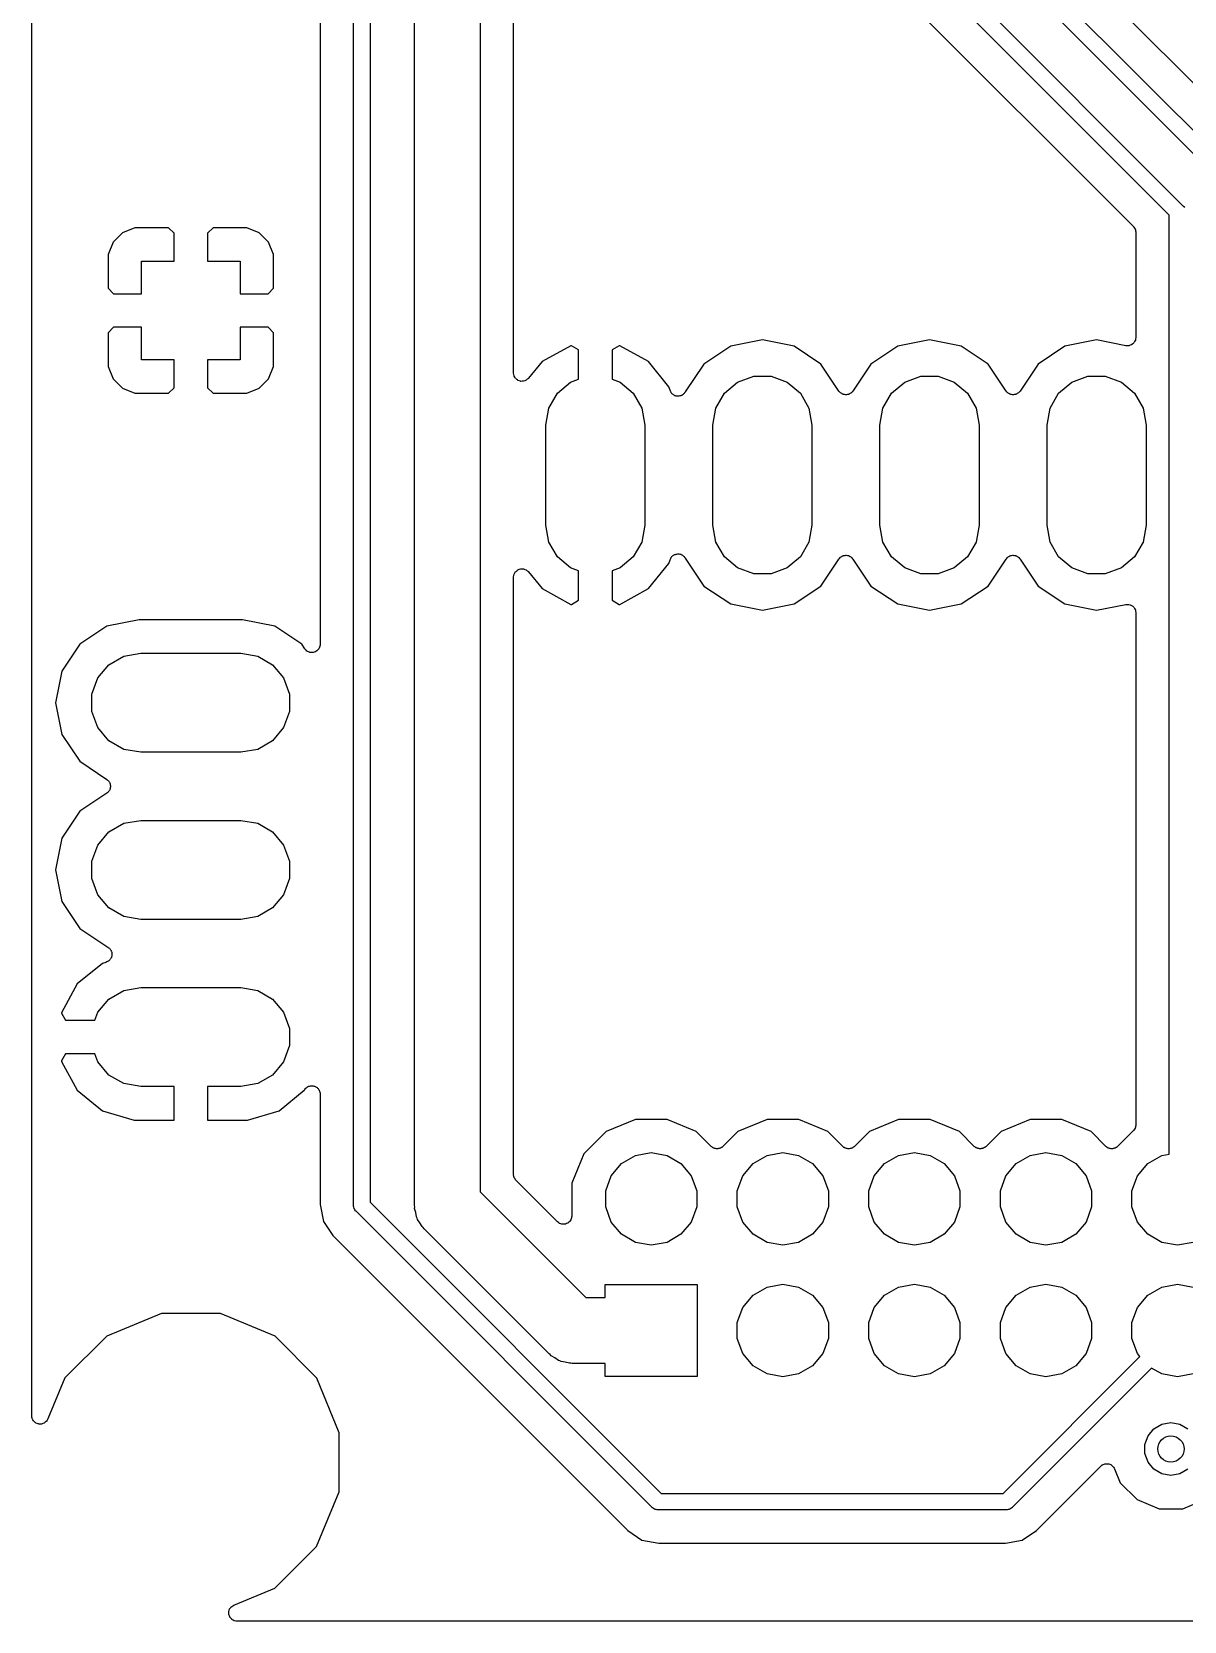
# Model space of a CAD drawing. Extents: x 150.6 to 199.4, y -149.4 to -50.6.
# Drawn here: x 150.58 to 168.1, y -149.42 to -125.26 of the extents above; entities that cross this region are included whole.
import ezdxf

# ---------------------------------------------------------------- set-up
doc = ezdxf.new("R2010")
doc.units = 0
doc.header["$MEASUREMENT"] = 0
doc.layers.add('BLACK', color=7, linetype='CONTINUOUS')

msp = doc.modelspace()

# ---------------------------------------------------------------- linework, layer by layer
at = {"layer": 'Black'}
for p, q in [((150.583, -146.296), (150.583, -114.715)), ((167.875, -128.052), (154.752, -114.928)), ((154.965, -114.788), (168.088, -127.912)), ((156.825, -115.348), (170.088, -128.612)), ((169.912, -128.788), (156.612, -115.488)), ((158.078, -118.973), (167.33, -128.225)), ((157.4, -119.3), (157.4, -142.893)), ((157.908, -130.45), (157.908, -119.313)), ((156.4, -143.1), (156.4, -119.507)), ((170.892, -128.697), (165.075, -122.88)), ((155.725, -123.4), (155.725, -143.048)), ((155.475, -143.1), (155.475, -123.452)), ((154.967, -123.715), (154.967, -134.571)), ((168.088, -127.912), (168.092, -127.916)), ((168.092, -127.916), (168.096, -127.92)), ((168.096, -127.92), (168.104, -127.934)), ((152.149, -128.242), (151.962, -128.319)), ((152.662, -128.242), (152.149, -128.242)), ((152.746, -128.326), (152.662, -128.242)), ((153.338, -128.242), (153.254, -128.326)), ((153.851, -128.242), (153.338, -128.242)), ((154.038, -128.319), (153.851, -128.242)), ((167.33, -128.225), (167.333, -128.23)), ((167.333, -128.23), (167.337, -128.233)), ((167.337, -128.233), (167.346, -128.248)), ((167.346, -128.248), (167.355, -128.261)), ((167.875, -142.319), (167.875, -128.052)), ((151.819, -128.462), (151.742, -128.649)), ((151.962, -128.319), (151.819, -128.462)), ((152.746, -128.75), (152.746, -128.326)), ((153.254, -128.326), (153.254, -128.75)), ((154.181, -128.462), (154.038, -128.319)), ((154.258, -128.649), (154.181, -128.462)), ((167.355, -128.261), (167.357, -128.267)), ((167.357, -128.267), (167.359, -128.271)), ((167.359, -128.271), (167.362, -128.288)), ((167.362, -128.288), (167.367, -128.304)), ((167.367, -128.304), (167.366, -128.309)), ((167.366, -128.309), (167.367, -128.315)), ((167.367, -128.315), (167.367, -129.909)), ((151.742, -128.649), (151.742, -129.162)), ((154.258, -129.162), (154.258, -128.649)), ((152.25, -129.246), (152.25, -128.75)), ((152.25, -128.75), (152.746, -128.75)), ((153.254, -128.75), (153.75, -128.75)), ((153.75, -128.75), (153.75, -129.246)), ((151.742, -129.162), (151.826, -129.246)), ((154.174, -129.246), (154.258, -129.162)), ((151.826, -129.246), (152.25, -129.246)), ((153.75, -129.246), (154.174, -129.246)), ((151.826, -129.754), (151.742, -129.838)), ((151.742, -129.838), (151.742, -130.351)), ((152.25, -129.754), (151.826, -129.754)), ((152.25, -130.25), (152.25, -129.754)), ((153.75, -129.754), (153.75, -130.25)), ((154.174, -129.754), (153.75, -129.754)), ((154.258, -129.838), (154.174, -129.754)), ((154.258, -130.351), (154.258, -129.838)), ((167.363, -129.932), (167.359, -129.952)), ((167.367, -129.912), (167.363, -129.932)), ((167.367, -129.909), (167.367, -129.91)), ((167.367, -129.91), (167.367, -129.912)), ((158.78, -130.035), (158.341, -130.274)), ((158.787, -130.034), (158.78, -130.035)), ((158.896, -130.097), (158.787, -130.034)), ((158.896, -130.543), (158.896, -130.097)), ((159.513, -130.034), (159.404, -130.097)), ((159.404, -130.097), (159.404, -130.543)), ((159.52, -130.035), (159.513, -130.034)), ((159.959, -130.274), (159.52, -130.035)), ((161.208, -130.041), (160.8, -130.314)), ((161.69, -129.945), (161.208, -130.041)), ((162.172, -130.041), (161.69, -129.945)), ((162.58, -130.314), (162.172, -130.041)), ((163.748, -130.041), (163.34, -130.314)), ((164.23, -129.945), (163.748, -130.041)), ((164.712, -130.041), (164.23, -129.945)), ((165.12, -130.314), (164.712, -130.041)), ((166.288, -130.041), (165.88, -130.314)), ((166.77, -129.945), (166.288, -130.041)), ((167.215, -130.034), (166.77, -129.945)), ((167.217, -130.034), (167.215, -130.034)), ((167.218, -130.034), (167.217, -130.034)), ((167.239, -130.034), (167.218, -130.034)), ((167.259, -130.035), (167.239, -130.034)), ((167.261, -130.034), (167.259, -130.035)), ((167.262, -130.034), (167.261, -130.034)), ((167.281, -130.027), (167.262, -130.034)), ((167.301, -130.02), (167.281, -130.027)), ((167.302, -130.019), (167.301, -130.02)), ((167.303, -130.019), (167.302, -130.019)), ((167.319, -130.006), (167.303, -130.019)), ((167.335, -129.993), (167.319, -130.006)), ((167.336, -129.992), (167.335, -129.993)), ((167.337, -129.991), (167.336, -129.992)), ((167.348, -129.973), (167.337, -129.991)), ((167.358, -129.955), (167.348, -129.973)), ((167.359, -129.954), (167.358, -129.955)), ((167.359, -129.952), (167.359, -129.954)), ((151.742, -130.351), (151.819, -130.538)), ((152.746, -130.25), (152.25, -130.25)), ((152.746, -130.674), (152.746, -130.25)), ((153.75, -130.25), (153.254, -130.25)), ((153.254, -130.25), (153.254, -130.674)), ((154.181, -130.538), (154.258, -130.351)), ((158.341, -130.274), (158.134, -130.53)), ((160.269, -130.657), (159.959, -130.274)), ((160.8, -130.314), (160.517, -130.737)), ((162.854, -130.724), (162.58, -130.314)), ((163.34, -130.314), (163.066, -130.724)), ((165.394, -130.724), (165.12, -130.314)), ((165.88, -130.314), (165.606, -130.724)), ((151.819, -130.538), (151.962, -130.681)), ((154.038, -130.681), (154.181, -130.538)), ((157.908, -130.451), (157.908, -130.45)), ((157.908, -130.452), (157.908, -130.451)), ((157.912, -130.473), (157.908, -130.452)), ((157.916, -130.494), (157.912, -130.473)), ((157.916, -130.495), (157.916, -130.494)), ((157.916, -130.496), (157.916, -130.495)), ((157.927, -130.514), (157.916, -130.496)), ((157.938, -130.532), (157.927, -130.514)), ((157.939, -130.533), (157.938, -130.532)), ((157.939, -130.534), (157.939, -130.533)), ((157.955, -130.547), (157.939, -130.534)), ((157.971, -130.56), (157.955, -130.547)), ((157.973, -130.561), (157.971, -130.56)), ((157.993, -130.568), (157.973, -130.561)), ((157.973, -130.561), (157.973, -130.561)), ((158.013, -130.575), (157.993, -130.568)), ((158.014, -130.575), (158.013, -130.575)), ((158.015, -130.576), (158.014, -130.575)), ((158.036, -130.575), (158.015, -130.576)), ((158.057, -130.575), (158.036, -130.575)), ((158.058, -130.575), (158.057, -130.575)), ((158.059, -130.575), (158.058, -130.575)), ((158.079, -130.567), (158.059, -130.575)), ((158.099, -130.56), (158.079, -130.567)), ((158.1, -130.559), (158.099, -130.559)), ((158.099, -130.559), (158.099, -130.56)), ((158.116, -130.545), (158.1, -130.559)), ((158.132, -130.532), (158.116, -130.545)), ((158.133, -130.531), (158.132, -130.532)), ((158.134, -130.53), (158.133, -130.531)), ((158.573, -130.756), (158.773, -130.588)), ((158.773, -130.588), (158.896, -130.543)), ((159.404, -130.543), (159.527, -130.588)), ((159.527, -130.588), (159.727, -130.756)), ((160.285, -130.711), (160.269, -130.657)), ((161.113, -130.756), (161.313, -130.588)), ((161.313, -130.588), (161.559, -130.498)), ((161.559, -130.498), (161.821, -130.498)), ((161.821, -130.498), (162.067, -130.588)), ((162.067, -130.588), (162.267, -130.756)), ((163.653, -130.756), (163.853, -130.588)), ((163.853, -130.588), (164.099, -130.498)), ((164.099, -130.498), (164.361, -130.498)), ((164.361, -130.498), (164.607, -130.588)), ((164.607, -130.588), (164.807, -130.756)), ((166.193, -130.756), (166.393, -130.588)), ((166.393, -130.588), (166.639, -130.498)), ((166.639, -130.498), (166.901, -130.498)), ((166.901, -130.498), (167.147, -130.588)), ((167.147, -130.588), (167.347, -130.756)), ((151.962, -130.681), (152.149, -130.758)), ((152.149, -130.758), (152.662, -130.758)), ((152.662, -130.758), (152.746, -130.674)), ((153.254, -130.674), (153.338, -130.758)), ((153.338, -130.758), (153.851, -130.758)), ((153.851, -130.758), (154.038, -130.681)), ((158.442, -130.982), (158.573, -130.756)), ((159.727, -130.756), (159.858, -130.982)), ((160.291, -130.724), (160.285, -130.711)), ((160.296, -130.736), (160.291, -130.724)), ((160.301, -130.743), (160.296, -130.736)), ((160.305, -130.751), (160.301, -130.743)), ((160.315, -130.76), (160.305, -130.751)), ((160.323, -130.771), (160.315, -130.76)), ((160.331, -130.775), (160.323, -130.771)), ((160.337, -130.781), (160.331, -130.775)), ((160.349, -130.787), (160.337, -130.781)), ((160.361, -130.794), (160.349, -130.787)), ((160.369, -130.795), (160.361, -130.794)), ((160.377, -130.799), (160.369, -130.795)), ((160.391, -130.8), (160.377, -130.799)), ((160.404, -130.802), (160.391, -130.8)), ((160.413, -130.801), (160.404, -130.802)), ((160.421, -130.801), (160.413, -130.801)), ((160.434, -130.798), (160.421, -130.801)), ((160.448, -130.796), (160.434, -130.798)), ((160.455, -130.791), (160.448, -130.796)), ((160.464, -130.789), (160.455, -130.791)), ((160.475, -130.781), (160.464, -130.789)), ((160.486, -130.774), (160.475, -130.781)), ((160.492, -130.768), (160.486, -130.774)), ((160.499, -130.763), (160.492, -130.768)), ((160.507, -130.751), (160.499, -130.763)), ((160.516, -130.741), (160.507, -130.751)), ((160.517, -130.737), (160.516, -130.741)), ((160.982, -130.982), (161.113, -130.756)), ((162.267, -130.756), (162.398, -130.982)), ((162.864, -130.734), (162.854, -130.724)), ((162.872, -130.746), (162.864, -130.734)), ((162.879, -130.75), (162.872, -130.746)), ((162.885, -130.756), (162.879, -130.75)), ((162.897, -130.762), (162.885, -130.756)), ((162.909, -130.77), (162.897, -130.762)), ((162.917, -130.772), (162.909, -130.77)), ((162.924, -130.776), (162.917, -130.772)), ((162.938, -130.777), (162.924, -130.776)), ((162.952, -130.781), (162.938, -130.777)), ((162.96, -130.78), (162.952, -130.781)), ((162.968, -130.781), (162.96, -130.78)), ((162.982, -130.777), (162.968, -130.781)), ((162.996, -130.776), (162.982, -130.777)), ((163.003, -130.772), (162.996, -130.776)), ((163.011, -130.77), (163.003, -130.772)), ((163.023, -130.762), (163.011, -130.77)), ((163.035, -130.756), (163.023, -130.762)), ((163.041, -130.75), (163.035, -130.756)), ((163.048, -130.746), (163.041, -130.75)), ((163.056, -130.734), (163.048, -130.746)), ((163.066, -130.724), (163.056, -130.734)), ((163.522, -130.982), (163.653, -130.756)), ((164.807, -130.756), (164.938, -130.982)), ((165.404, -130.734), (165.394, -130.724)), ((165.412, -130.746), (165.404, -130.734)), ((165.419, -130.75), (165.412, -130.746)), ((165.425, -130.756), (165.419, -130.75)), ((165.437, -130.762), (165.425, -130.756)), ((165.449, -130.77), (165.437, -130.762)), ((165.457, -130.772), (165.449, -130.77)), ((165.464, -130.776), (165.457, -130.772)), ((165.478, -130.777), (165.464, -130.776)), ((165.492, -130.781), (165.478, -130.777)), ((165.5, -130.78), (165.492, -130.781)), ((165.508, -130.781), (165.5, -130.78)), ((165.522, -130.777), (165.508, -130.781)), ((165.536, -130.776), (165.522, -130.777)), ((165.543, -130.772), (165.536, -130.776)), ((165.551, -130.77), (165.543, -130.772)), ((165.563, -130.762), (165.551, -130.77)), ((165.575, -130.756), (165.563, -130.762)), ((165.581, -130.75), (165.575, -130.756)), ((165.588, -130.746), (165.581, -130.75)), ((165.596, -130.734), (165.588, -130.746)), ((165.606, -130.724), (165.596, -130.734)), ((166.062, -130.982), (166.193, -130.756)), ((167.347, -130.756), (167.478, -130.982)), ((158.397, -131.24), (158.442, -130.982)), ((159.858, -130.982), (159.903, -131.24)), ((160.937, -131.24), (160.982, -130.982)), ((162.398, -130.982), (162.443, -131.24)), ((163.477, -131.24), (163.522, -130.982)), ((164.938, -130.982), (164.983, -131.24)), ((166.017, -131.24), (166.062, -130.982)), ((167.478, -130.982), (167.523, -131.24)), ((158.397, -132.76), (158.397, -131.24)), ((159.903, -131.24), (159.903, -132.76)), ((160.937, -132.76), (160.937, -131.24)), ((162.443, -131.24), (162.443, -132.76)), ((163.477, -132.76), (163.477, -131.24)), ((164.983, -131.24), (164.983, -132.76)), ((166.017, -132.76), (166.017, -131.24)), ((167.523, -131.24), (167.523, -132.76)), ((158.442, -133.018), (158.397, -132.76)), ((159.903, -132.76), (159.858, -133.018)), ((160.982, -133.018), (160.937, -132.76)), ((162.443, -132.76), (162.398, -133.018)), ((163.522, -133.018), (163.477, -132.76)), ((164.983, -132.76), (164.938, -133.018)), ((166.062, -133.018), (166.017, -132.76)), ((167.523, -132.76), (167.478, -133.018)), ((158.573, -133.244), (158.442, -133.018)), ((159.858, -133.018), (159.727, -133.244)), ((161.113, -133.244), (160.982, -133.018)), ((162.398, -133.018), (162.267, -133.244)), ((163.653, -133.244), (163.522, -133.018)), ((164.938, -133.018), (164.807, -133.244)), ((166.193, -133.244), (166.062, -133.018)), ((167.478, -133.018), (167.347, -133.244)), ((158.773, -133.412), (158.573, -133.244)), ((159.727, -133.244), (159.527, -133.412)), ((160.269, -133.343), (160.285, -133.289)), ((160.285, -133.289), (160.291, -133.276)), ((160.291, -133.276), (160.296, -133.264)), ((160.296, -133.264), (160.301, -133.257)), ((160.301, -133.257), (160.305, -133.249)), ((160.305, -133.249), (160.315, -133.24)), ((160.315, -133.24), (160.323, -133.229)), ((160.323, -133.229), (160.331, -133.225)), ((160.331, -133.225), (160.337, -133.219)), ((160.337, -133.219), (160.349, -133.213)), ((160.349, -133.213), (160.361, -133.206)), ((160.361, -133.206), (160.369, -133.205)), ((160.369, -133.205), (160.377, -133.201)), ((160.377, -133.201), (160.391, -133.2)), ((160.391, -133.2), (160.404, -133.198)), ((160.404, -133.198), (160.413, -133.199)), ((160.413, -133.199), (160.421, -133.199)), ((160.421, -133.199), (160.434, -133.202)), ((160.434, -133.202), (160.448, -133.204)), ((160.448, -133.204), (160.455, -133.209)), ((160.455, -133.209), (160.464, -133.211)), ((160.464, -133.211), (160.475, -133.219)), ((160.475, -133.219), (160.486, -133.226)), ((160.486, -133.226), (160.492, -133.232)), ((160.492, -133.232), (160.499, -133.237)), ((160.499, -133.237), (160.507, -133.249)), ((160.507, -133.249), (160.516, -133.259)), ((160.516, -133.259), (160.517, -133.263)), ((160.517, -133.263), (160.8, -133.686)), ((161.313, -133.412), (161.113, -133.244)), ((162.267, -133.244), (162.067, -133.412)), ((162.58, -133.686), (162.854, -133.276)), ((162.854, -133.276), (162.864, -133.266)), ((162.864, -133.266), (162.872, -133.254)), ((162.872, -133.254), (162.879, -133.25)), ((162.879, -133.25), (162.885, -133.244)), ((162.885, -133.244), (162.897, -133.238)), ((162.897, -133.238), (162.909, -133.23)), ((162.909, -133.23), (162.917, -133.228)), ((162.917, -133.228), (162.924, -133.224)), ((162.924, -133.224), (162.938, -133.223)), ((162.938, -133.223), (162.952, -133.219)), ((162.952, -133.219), (162.96, -133.22)), ((162.96, -133.22), (162.968, -133.219)), ((162.968, -133.219), (162.982, -133.223)), ((162.982, -133.223), (162.996, -133.224)), ((162.996, -133.224), (163.003, -133.228)), ((163.003, -133.228), (163.011, -133.23)), ((163.011, -133.23), (163.023, -133.238)), ((163.023, -133.238), (163.035, -133.244)), ((163.035, -133.244), (163.041, -133.25)), ((163.041, -133.25), (163.048, -133.254)), ((163.048, -133.254), (163.056, -133.266)), ((163.056, -133.266), (163.066, -133.276)), ((163.066, -133.276), (163.34, -133.686)), ((163.853, -133.412), (163.653, -133.244)), ((164.807, -133.244), (164.607, -133.412)), ((165.12, -133.686), (165.394, -133.276)), ((165.394, -133.276), (165.404, -133.266)), ((165.404, -133.266), (165.412, -133.254)), ((165.412, -133.254), (165.419, -133.25)), ((165.419, -133.25), (165.425, -133.244)), ((165.425, -133.244), (165.437, -133.238)), ((165.437, -133.238), (165.449, -133.23)), ((165.449, -133.23), (165.457, -133.228)), ((165.457, -133.228), (165.464, -133.224)), ((165.464, -133.224), (165.478, -133.223)), ((165.478, -133.223), (165.492, -133.219)), ((165.492, -133.219), (165.5, -133.22)), ((165.5, -133.22), (165.508, -133.219)), ((165.508, -133.219), (165.522, -133.223)), ((165.522, -133.223), (165.536, -133.224)), ((165.536, -133.224), (165.543, -133.228)), ((165.543, -133.228), (165.551, -133.23)), ((165.551, -133.23), (165.563, -133.238)), ((165.563, -133.238), (165.575, -133.244)), ((165.575, -133.244), (165.581, -133.25)), ((165.581, -133.25), (165.588, -133.254)), ((165.588, -133.254), (165.596, -133.266)), ((165.596, -133.266), (165.606, -133.276)), ((165.606, -133.276), (165.88, -133.686)), ((166.393, -133.412), (166.193, -133.244)), ((167.347, -133.244), (167.147, -133.412)), ((157.908, -133.548), (157.912, -133.527)), ((157.908, -133.549), (157.908, -133.548)), ((157.908, -133.55), (157.908, -133.549)), ((157.908, -142.63), (157.908, -133.55)), ((157.912, -133.527), (157.916, -133.506)), ((157.916, -133.504), (157.927, -133.486)), ((157.916, -133.505), (157.916, -133.504)), ((157.916, -133.506), (157.916, -133.505)), ((157.927, -133.486), (157.938, -133.468)), ((157.938, -133.468), (157.939, -133.467)), ((157.939, -133.466), (157.955, -133.453)), ((157.939, -133.467), (157.939, -133.466)), ((157.955, -133.453), (157.971, -133.44)), ((157.971, -133.44), (157.973, -133.439)), ((157.973, -133.439), (157.993, -133.432)), ((157.973, -133.439), (157.973, -133.439)), ((157.993, -133.432), (158.013, -133.425)), ((158.013, -133.425), (158.014, -133.425)), ((158.014, -133.425), (158.015, -133.424)), ((158.015, -133.424), (158.036, -133.425)), ((158.036, -133.425), (158.057, -133.425)), ((158.057, -133.425), (158.058, -133.425)), ((158.058, -133.425), (158.059, -133.425)), ((158.059, -133.425), (158.079, -133.433)), ((158.079, -133.433), (158.099, -133.44)), ((158.099, -133.44), (158.099, -133.441)), ((158.099, -133.441), (158.1, -133.441)), ((158.1, -133.441), (158.116, -133.455)), ((158.116, -133.455), (158.132, -133.468)), ((158.132, -133.468), (158.133, -133.469)), ((158.133, -133.469), (158.134, -133.47)), ((158.134, -133.47), (158.341, -133.726)), ((158.896, -133.457), (158.773, -133.412)), ((158.896, -133.903), (158.896, -133.457)), ((159.527, -133.412), (159.404, -133.457)), ((159.404, -133.457), (159.404, -133.903)), ((159.959, -133.726), (160.269, -133.343)), ((161.559, -133.502), (161.313, -133.412)), ((161.821, -133.502), (161.559, -133.502)), ((162.067, -133.412), (161.821, -133.502)), ((164.099, -133.502), (163.853, -133.412)), ((164.361, -133.502), (164.099, -133.502)), ((164.607, -133.412), (164.361, -133.502)), ((166.639, -133.502), (166.393, -133.412)), ((166.901, -133.502), (166.639, -133.502)), ((167.147, -133.412), (166.901, -133.502)), ((158.341, -133.726), (158.78, -133.965)), ((159.52, -133.965), (159.959, -133.726)), ((160.8, -133.686), (161.208, -133.959)), ((162.172, -133.959), (162.58, -133.686)), ((163.34, -133.686), (163.748, -133.959)), ((164.712, -133.959), (165.12, -133.686)), ((165.88, -133.686), (166.288, -133.959)), ((158.78, -133.965), (158.787, -133.966)), ((158.787, -133.966), (158.896, -133.903)), ((159.404, -133.903), (159.513, -133.966)), ((159.513, -133.966), (159.52, -133.965)), ((161.208, -133.959), (161.69, -134.055)), ((161.69, -134.055), (162.172, -133.959)), ((163.748, -133.959), (164.23, -134.055)), ((164.23, -134.055), (164.712, -133.959)), ((166.288, -133.959), (166.77, -134.055)), ((166.77, -134.055), (167.215, -133.966)), ((167.215, -133.966), (167.217, -133.966)), ((167.217, -133.966), (167.218, -133.966)), ((167.218, -133.966), (167.239, -133.966)), ((167.239, -133.966), (167.259, -133.965)), ((167.259, -133.965), (167.261, -133.966)), ((167.261, -133.966), (167.262, -133.966)), ((167.262, -133.966), (167.281, -133.973)), ((167.281, -133.973), (167.301, -133.98)), ((167.301, -133.98), (167.302, -133.981)), ((167.302, -133.981), (167.303, -133.981)), ((167.303, -133.981), (167.319, -133.994)), ((167.319, -133.994), (167.335, -134.007)), ((167.335, -134.007), (167.336, -134.008)), ((167.336, -134.008), (167.337, -134.009)), ((167.337, -134.009), (167.348, -134.027)), ((167.348, -134.027), (167.358, -134.045)), ((167.358, -134.045), (167.359, -134.046)), ((167.359, -134.046), (167.359, -134.048)), ((167.359, -134.048), (167.363, -134.068)), ((152.216, -134.199), (151.722, -134.297)), ((153.784, -134.199), (152.216, -134.199)), ((154.278, -134.297), (153.784, -134.199)), ((167.363, -134.068), (167.367, -134.088)), ((167.367, -134.088), (167.367, -134.09)), ((167.367, -134.09), (167.367, -134.091)), ((167.367, -134.091), (167.367, -141.872)), ((151.722, -134.297), (151.314, -134.57)), ((154.686, -134.57), (154.278, -134.297)), ((151.314, -134.57), (151.041, -134.978)), ((151.756, -134.883), (151.982, -134.752)), ((151.982, -134.752), (152.24, -134.707)), ((152.24, -134.707), (153.76, -134.707)), ((153.76, -134.707), (154.018, -134.752)), ((154.018, -134.752), (154.244, -134.883)), ((154.734, -134.642), (154.686, -134.57)), ((154.739, -134.647), (154.734, -134.642)), ((154.743, -134.653), (154.739, -134.647)), ((154.754, -134.663), (154.743, -134.653)), ((154.765, -134.674), (154.754, -134.663)), ((154.771, -134.677), (154.765, -134.674)), ((154.776, -134.681), (154.771, -134.677)), ((154.791, -134.687), (154.776, -134.681)), ((154.804, -134.693), (154.791, -134.687)), ((154.811, -134.694), (154.804, -134.693)), ((154.818, -134.696), (154.811, -134.694)), ((154.833, -134.696), (154.818, -134.696)), ((154.848, -134.698), (154.833, -134.696)), ((154.855, -134.696), (154.848, -134.698)), ((154.862, -134.696), (154.855, -134.696)), ((154.876, -134.691), (154.862, -134.696)), ((154.891, -134.688), (154.876, -134.691)), ((154.897, -134.684), (154.891, -134.688)), ((154.903, -134.681), (154.897, -134.684)), ((154.915, -134.672), (154.903, -134.681)), ((154.928, -134.663), (154.915, -134.672)), ((154.932, -134.658), (154.928, -134.663)), ((154.937, -134.653), (154.932, -134.658)), ((154.945, -134.64), (154.937, -134.653)), ((154.954, -134.628), (154.945, -134.64)), ((154.956, -134.621), (154.954, -134.628)), ((154.959, -134.615), (154.956, -134.621)), ((154.962, -134.6), (154.959, -134.615)), ((154.966, -134.585), (154.962, -134.6)), ((154.967, -134.571), (154.966, -134.578)), ((154.966, -134.578), (154.966, -134.585)), ((151.041, -134.978), (150.945, -135.46)), ((151.588, -135.083), (151.756, -134.883)), ((154.244, -134.883), (154.412, -135.083)), ((151.498, -135.329), (151.588, -135.083)), ((154.412, -135.083), (154.502, -135.329)), ((150.945, -135.46), (151.041, -135.942)), ((151.498, -135.591), (151.498, -135.329)), ((154.502, -135.329), (154.502, -135.591)), ((151.588, -135.837), (151.498, -135.591)), ((154.502, -135.591), (154.412, -135.837)), ((151.041, -135.942), (151.314, -136.35)), ((151.756, -136.037), (151.588, -135.837)), ((154.412, -135.837), (154.244, -136.037)), ((151.982, -136.168), (151.756, -136.037)), ((152.24, -136.213), (151.982, -136.168)), ((153.76, -136.213), (152.24, -136.213)), ((154.018, -136.168), (153.76, -136.213)), ((154.244, -136.037), (154.018, -136.168)), ((151.314, -136.35), (151.724, -136.624)), ((151.724, -136.624), (151.734, -136.634)), ((151.734, -136.634), (151.746, -136.642)), ((151.746, -136.642), (151.75, -136.649)), ((151.75, -136.649), (151.756, -136.655)), ((151.756, -136.655), (151.762, -136.667)), ((151.762, -136.667), (151.77, -136.679)), ((151.77, -136.679), (151.772, -136.687)), ((151.772, -136.687), (151.776, -136.694)), ((151.776, -136.694), (151.777, -136.708)), ((151.724, -136.836), (151.314, -137.11)), ((151.734, -136.826), (151.724, -136.836)), ((151.746, -136.818), (151.734, -136.826)), ((151.75, -136.811), (151.746, -136.818)), ((151.756, -136.805), (151.75, -136.811)), ((151.762, -136.793), (151.756, -136.805)), ((151.77, -136.781), (151.762, -136.793)), ((151.772, -136.773), (151.77, -136.781)), ((151.776, -136.766), (151.772, -136.773)), ((151.777, -136.752), (151.776, -136.766)), ((151.777, -136.708), (151.781, -136.722)), ((151.781, -136.738), (151.777, -136.752)), ((151.781, -136.722), (151.78, -136.73)), ((151.78, -136.73), (151.781, -136.738)), ((151.314, -137.11), (151.041, -137.518)), ((151.588, -137.623), (151.756, -137.423)), ((151.756, -137.423), (151.982, -137.292)), ((151.982, -137.292), (152.24, -137.247)), ((152.24, -137.247), (153.76, -137.247)), ((153.76, -137.247), (154.018, -137.292)), ((154.018, -137.292), (154.244, -137.423)), ((154.244, -137.423), (154.412, -137.623)), ((151.041, -137.518), (150.945, -138)), ((151.498, -137.869), (151.588, -137.623)), ((154.412, -137.623), (154.502, -137.869)), ((151.498, -138.131), (151.498, -137.869)), ((154.502, -137.869), (154.502, -138.131)), ((150.945, -138), (151.041, -138.482)), ((151.588, -138.377), (151.498, -138.131)), ((154.502, -138.131), (154.412, -138.377)), ((151.756, -138.577), (151.588, -138.377)), ((154.412, -138.377), (154.244, -138.577)), ((151.041, -138.482), (151.314, -138.89)), ((151.982, -138.708), (151.756, -138.577)), ((154.244, -138.577), (154.018, -138.708)), ((152.24, -138.753), (151.982, -138.708)), ((153.76, -138.753), (152.24, -138.753)), ((154.018, -138.708), (153.76, -138.753)), ((151.314, -138.89), (151.737, -139.173)), ((151.737, -139.173), (151.741, -139.174)), ((151.741, -139.174), (151.751, -139.183)), ((151.751, -139.183), (151.763, -139.191)), ((151.763, -139.191), (151.768, -139.198)), ((151.768, -139.198), (151.774, -139.204)), ((151.775, -139.359), (151.771, -139.367)), ((151.774, -139.204), (151.781, -139.215)), ((151.781, -139.353), (151.775, -139.359)), ((151.781, -139.215), (151.789, -139.226)), ((151.787, -139.341), (151.781, -139.353)), ((151.794, -139.329), (151.787, -139.341)), ((151.789, -139.226), (151.791, -139.235)), ((151.791, -139.235), (151.796, -139.242)), ((151.795, -139.321), (151.794, -139.329)), ((151.799, -139.313), (151.795, -139.321)), ((151.796, -139.242), (151.798, -139.256)), ((151.798, -139.256), (151.801, -139.269)), ((151.8, -139.299), (151.799, -139.313)), ((151.802, -139.286), (151.8, -139.299)), ((151.801, -139.269), (151.801, -139.277)), ((151.801, -139.277), (151.802, -139.286)), ((151.657, -139.421), (151.274, -139.731)), ((151.711, -139.405), (151.657, -139.421)), ((151.724, -139.399), (151.711, -139.405)), ((151.736, -139.394), (151.724, -139.399)), ((151.743, -139.389), (151.736, -139.394)), ((151.751, -139.385), (151.743, -139.389)), ((151.76, -139.375), (151.751, -139.385)), ((151.771, -139.367), (151.76, -139.375)), ((151.274, -139.731), (151.035, -140.17)), ((151.756, -139.963), (151.982, -139.832)), ((151.982, -139.832), (152.24, -139.787)), ((152.24, -139.787), (153.76, -139.787)), ((153.76, -139.787), (154.018, -139.832)), ((154.018, -139.832), (154.244, -139.963)), ((151.588, -140.163), (151.756, -139.963)), ((154.244, -139.963), (154.412, -140.163)), ((151.035, -140.17), (151.034, -140.177)), ((151.034, -140.177), (151.097, -140.286)), ((151.097, -140.286), (151.543, -140.286)), ((151.543, -140.286), (151.588, -140.163)), ((154.412, -140.163), (154.502, -140.409)), ((154.502, -140.409), (154.502, -140.671)), ((151.097, -140.794), (151.034, -140.903)), ((151.543, -140.794), (151.097, -140.794)), ((151.588, -140.917), (151.543, -140.794)), ((154.502, -140.671), (154.412, -140.917)), ((151.034, -140.903), (151.035, -140.91)), ((151.035, -140.91), (151.274, -141.349)), ((151.756, -141.117), (151.588, -140.917)), ((154.412, -140.917), (154.244, -141.117)), ((151.982, -141.248), (151.756, -141.117)), ((152.24, -141.293), (151.982, -141.248)), ((152.746, -141.293), (152.24, -141.293)), ((152.746, -141.801), (152.746, -141.293)), ((153.76, -141.293), (153.254, -141.293)), ((153.254, -141.293), (153.254, -141.801)), ((154.018, -141.248), (153.76, -141.293)), ((154.244, -141.117), (154.018, -141.248)), ((154.776, -141.295), (154.785, -141.292)), ((154.785, -141.292), (154.794, -141.287)), ((154.794, -141.287), (154.806, -141.285)), ((154.806, -141.285), (154.818, -141.28)), ((154.818, -141.28), (154.827, -141.28)), ((154.827, -141.28), (154.837, -141.279)), ((154.837, -141.279), (154.849, -141.28)), ((154.849, -141.28), (154.862, -141.28)), ((154.862, -141.28), (154.871, -141.284)), ((154.871, -141.284), (154.88, -141.285)), ((154.88, -141.285), (154.892, -141.291)), ((154.892, -141.291), (154.903, -141.295)), ((151.274, -141.349), (151.657, -141.659)), ((154.343, -141.659), (154.726, -141.349)), ((154.726, -141.349), (154.728, -141.345)), ((154.728, -141.345), (154.736, -141.335)), ((154.736, -141.335), (154.743, -141.324)), ((154.743, -141.324), (154.75, -141.318)), ((154.75, -141.318), (154.756, -141.31)), ((154.756, -141.31), (154.767, -141.304)), ((154.767, -141.304), (154.776, -141.295)), ((154.903, -141.295), (154.911, -141.302)), ((154.911, -141.302), (154.919, -141.306)), ((154.919, -141.306), (154.928, -141.316)), ((154.928, -141.316), (154.937, -141.324)), ((154.937, -141.324), (154.942, -141.332)), ((154.942, -141.332), (154.948, -141.339)), ((154.948, -141.339), (154.953, -141.351)), ((154.953, -141.351), (154.959, -141.362)), ((154.959, -141.362), (154.961, -141.371)), ((154.961, -141.371), (154.964, -141.38)), ((154.964, -141.38), (154.965, -141.393)), ((154.965, -141.393), (154.967, -141.405)), ((154.967, -141.405), (154.967, -143.087)), ((151.657, -141.659), (152.137, -141.801)), ((153.863, -141.801), (154.343, -141.659)), ((152.137, -141.801), (152.746, -141.801)), ((153.254, -141.801), (153.863, -141.801)), ((159.317, -141.975), (158.977, -142.315)), ((159.761, -141.792), (159.317, -141.975)), ((160.241, -141.792), (159.761, -141.792)), ((160.685, -141.977), (160.241, -141.792)), ((160.91, -142.202), (160.685, -141.977)), ((161.317, -141.975), (161.09, -142.202)), ((161.761, -141.792), (161.317, -141.975)), ((162.241, -141.792), (161.761, -141.792)), ((162.685, -141.977), (162.241, -141.792)), ((162.91, -142.202), (162.685, -141.977)), ((163.317, -141.975), (163.09, -142.202)), ((163.761, -141.792), (163.317, -141.975)), ((164.241, -141.792), (163.761, -141.792)), ((164.685, -141.977), (164.241, -141.792)), ((164.91, -142.202), (164.685, -141.977)), ((165.317, -141.975), (165.09, -142.202)), ((165.761, -141.792), (165.317, -141.975)), ((166.241, -141.792), (165.761, -141.792)), ((166.685, -141.977), (166.241, -141.792)), ((166.91, -142.202), (166.685, -141.977)), ((167.33, -141.962), (167.09, -142.202)), ((167.333, -141.958), (167.33, -141.962)), ((167.337, -141.954), (167.333, -141.958)), ((167.346, -141.94), (167.337, -141.954)), ((167.355, -141.926), (167.346, -141.94)), ((167.357, -141.921), (167.355, -141.926)), ((167.359, -141.916), (167.357, -141.921)), ((167.362, -141.899), (167.359, -141.916)), ((167.367, -141.884), (167.362, -141.899)), ((167.367, -141.872), (167.366, -141.878)), ((167.366, -141.878), (167.367, -141.884)), ((160.919, -142.208), (160.91, -142.202)), ((160.927, -142.216), (160.919, -142.208)), ((160.937, -142.221), (160.927, -142.216)), ((160.946, -142.227), (160.937, -142.221)), ((160.957, -142.23), (160.946, -142.227)), ((160.967, -142.235), (160.957, -142.23)), ((160.978, -142.236), (160.967, -142.235)), ((160.989, -142.239), (160.978, -142.236)), ((161, -142.238), (160.989, -142.239)), ((161.011, -142.239), (161, -142.238)), ((161.022, -142.236), (161.011, -142.239)), ((161.033, -142.235), (161.022, -142.236)), ((161.043, -142.23), (161.033, -142.235)), ((161.053, -142.227), (161.043, -142.23)), ((161.063, -142.221), (161.053, -142.227)), ((161.073, -142.216), (161.063, -142.221)), ((161.081, -142.208), (161.073, -142.216)), ((161.09, -142.202), (161.081, -142.208)), ((162.919, -142.208), (162.91, -142.202)), ((162.927, -142.216), (162.919, -142.208)), ((162.937, -142.221), (162.927, -142.216)), ((162.946, -142.227), (162.937, -142.221)), ((162.957, -142.23), (162.946, -142.227)), ((162.967, -142.235), (162.957, -142.23)), ((162.978, -142.236), (162.967, -142.235)), ((162.989, -142.239), (162.978, -142.236)), ((163, -142.238), (162.989, -142.239)), ((163.011, -142.239), (163, -142.238)), ((163.022, -142.236), (163.011, -142.239)), ((163.033, -142.235), (163.022, -142.236)), ((163.043, -142.23), (163.033, -142.235)), ((163.053, -142.227), (163.043, -142.23)), ((163.063, -142.221), (163.053, -142.227)), ((163.073, -142.216), (163.063, -142.221)), ((163.081, -142.208), (163.073, -142.216)), ((163.09, -142.202), (163.081, -142.208)), ((164.919, -142.208), (164.91, -142.202)), ((164.927, -142.216), (164.919, -142.208)), ((164.937, -142.221), (164.927, -142.216)), ((164.946, -142.227), (164.937, -142.221)), ((164.957, -142.23), (164.946, -142.227)), ((164.967, -142.235), (164.957, -142.23)), ((164.978, -142.236), (164.967, -142.235)), ((164.989, -142.239), (164.978, -142.236)), ((165, -142.238), (164.989, -142.239)), ((165.011, -142.239), (165, -142.238)), ((165.022, -142.236), (165.011, -142.239)), ((165.033, -142.235), (165.022, -142.236)), ((165.043, -142.23), (165.033, -142.235)), ((165.053, -142.227), (165.043, -142.23)), ((165.063, -142.221), (165.053, -142.227)), ((165.073, -142.216), (165.063, -142.221)), ((165.081, -142.208), (165.073, -142.216)), ((165.09, -142.202), (165.081, -142.208)), ((166.919, -142.208), (166.91, -142.202)), ((166.927, -142.216), (166.919, -142.208)), ((166.937, -142.221), (166.927, -142.216)), ((166.946, -142.227), (166.937, -142.221)), ((166.957, -142.23), (166.946, -142.227)), ((166.967, -142.235), (166.957, -142.23)), ((166.978, -142.236), (166.967, -142.235)), ((166.989, -142.239), (166.978, -142.236)), ((167, -142.238), (166.989, -142.239)), ((167.011, -142.239), (167, -142.238)), ((167.022, -142.236), (167.011, -142.239)), ((167.033, -142.235), (167.022, -142.236)), ((167.043, -142.23), (167.033, -142.235)), ((167.053, -142.227), (167.043, -142.23)), ((167.063, -142.221), (167.053, -142.227)), ((167.073, -142.216), (167.063, -142.221)), ((167.081, -142.208), (167.073, -142.216)), ((167.09, -142.202), (167.081, -142.208)), ((158.977, -142.315), (158.792, -142.759)), ((159.391, -142.649), (159.548, -142.462)), ((159.548, -142.462), (159.76, -142.34)), ((159.76, -142.34), (160, -142.297)), ((160, -142.297), (160.24, -142.34)), ((160.24, -142.34), (160.452, -142.462)), ((160.452, -142.462), (160.609, -142.649)), ((161.391, -142.649), (161.548, -142.462)), ((161.548, -142.462), (161.76, -142.34)), ((161.76, -142.34), (162, -142.297)), ((162, -142.297), (162.24, -142.34)), ((162.24, -142.34), (162.452, -142.462)), ((162.452, -142.462), (162.609, -142.649)), ((163.391, -142.649), (163.548, -142.462)), ((163.548, -142.462), (163.76, -142.34)), ((163.76, -142.34), (164, -142.297)), ((164, -142.297), (164.24, -142.34)), ((164.24, -142.34), (164.452, -142.462)), ((164.452, -142.462), (164.609, -142.649)), ((165.391, -142.649), (165.548, -142.462)), ((165.548, -142.462), (165.76, -142.34)), ((165.76, -142.34), (166, -142.297)), ((166, -142.297), (166.24, -142.34)), ((166.24, -142.34), (166.452, -142.462)), ((166.452, -142.462), (166.609, -142.649)), ((167.391, -142.649), (167.548, -142.462)), ((167.548, -142.462), (167.76, -142.34)), ((167.76, -142.34), (167.875, -142.319)), ((157.909, -142.635), (157.908, -142.63)), ((157.908, -142.641), (157.909, -142.635)), ((157.913, -142.657), (157.908, -142.641)), ((157.916, -142.673), (157.913, -142.657)), ((157.918, -142.678), (157.916, -142.673)), ((157.92, -142.684), (157.918, -142.678)), ((157.929, -142.697), (157.92, -142.684)), ((157.938, -142.712), (157.929, -142.697)), ((157.942, -142.715), (157.938, -142.712)), ((157.945, -142.72), (157.942, -142.715)), ((158.575, -143.349), (157.945, -142.72)), ((159.308, -142.878), (159.391, -142.649)), ((160.609, -142.649), (160.692, -142.878)), ((161.308, -142.878), (161.391, -142.649)), ((162.609, -142.649), (162.692, -142.878)), ((163.308, -142.878), (163.391, -142.649)), ((164.609, -142.649), (164.692, -142.878)), ((165.308, -142.878), (165.391, -142.649)), ((166.609, -142.649), (166.692, -142.878)), ((167.308, -142.878), (167.391, -142.649)), ((157.4, -142.893), (159.007, -144.5)), ((158.792, -142.759), (158.792, -143.26)), ((159.308, -143.122), (159.308, -142.878)), ((160.692, -142.878), (160.692, -143.122)), ((161.308, -143.122), (161.308, -142.878)), ((162.692, -142.878), (162.692, -143.122)), ((163.308, -143.122), (163.308, -142.878)), ((164.692, -142.878), (164.692, -143.122)), ((165.308, -143.122), (165.308, -142.878)), ((166.692, -142.878), (166.692, -143.122)), ((167.308, -143.122), (167.308, -142.878)), ((154.967, -143.087), (155.017, -143.341)), ((155.476, -143.105), (155.475, -143.1)), ((155.475, -143.111), (155.476, -143.105)), ((155.48, -143.127), (155.475, -143.111)), ((155.483, -143.143), (155.48, -143.127)), ((155.485, -143.148), (155.483, -143.143)), ((155.487, -143.153), (155.485, -143.148)), ((155.496, -143.166), (155.487, -143.153)), ((155.504, -143.18), (155.496, -143.166)), ((155.508, -143.184), (155.504, -143.18)), ((155.512, -143.188), (155.508, -143.184)), ((160.012, -147.688), (155.512, -143.188)), ((155.725, -143.048), (160.152, -147.475)), ((156.404, -143.122), (156.4, -143.1)), ((156.402, -143.144), (156.404, -143.122)), ((156.419, -143.207), (156.402, -143.144)), ((156.43, -143.271), (156.419, -143.207)), ((159.391, -143.351), (159.308, -143.122)), ((160.692, -143.122), (160.609, -143.351)), ((161.391, -143.351), (161.308, -143.122)), ((162.692, -143.122), (162.609, -143.351)), ((163.391, -143.351), (163.308, -143.122)), ((164.692, -143.122), (164.609, -143.351)), ((165.391, -143.351), (165.308, -143.122)), ((166.692, -143.122), (166.609, -143.351)), ((167.391, -143.351), (167.308, -143.122)), ((155.017, -143.341), (155.161, -143.556)), ((156.441, -143.29), (156.43, -143.271)), ((156.447, -143.311), (156.441, -143.29)), ((156.484, -143.365), (156.447, -143.311)), ((156.517, -143.421), (156.484, -143.365)), ((156.534, -143.436), (156.517, -143.421)), ((156.546, -143.454), (156.534, -143.436)), ((158.446, -145.354), (156.546, -143.454)), ((158.589, -143.359), (158.575, -143.349)), ((158.601, -143.37), (158.589, -143.359)), ((158.606, -143.372), (158.601, -143.37)), ((158.611, -143.375), (158.606, -143.372)), ((158.627, -143.379), (158.611, -143.375)), ((158.643, -143.385), (158.627, -143.379)), ((158.648, -143.385), (158.643, -143.385)), ((158.654, -143.386), (158.648, -143.385)), ((158.67, -143.385), (158.654, -143.386)), ((158.687, -143.385), (158.67, -143.385)), ((158.692, -143.383), (158.687, -143.385)), ((158.698, -143.382), (158.692, -143.383)), ((158.713, -143.375), (158.698, -143.382)), ((158.728, -143.37), (158.713, -143.375)), ((158.732, -143.366), (158.728, -143.37)), ((158.738, -143.364), (158.732, -143.366)), ((158.749, -143.352), (158.738, -143.364)), ((158.762, -143.341), (158.749, -143.352)), ((158.765, -143.336), (158.762, -143.341)), ((158.769, -143.332), (158.765, -143.336)), ((158.776, -143.317), (158.769, -143.332)), ((158.784, -143.303), (158.776, -143.317)), ((158.785, -143.298), (158.784, -143.303)), ((158.787, -143.293), (158.785, -143.298)), ((158.789, -143.276), (158.787, -143.293)), ((158.792, -143.26), (158.789, -143.276)), ((159.548, -143.538), (159.391, -143.351)), ((160.609, -143.351), (160.452, -143.538)), ((161.548, -143.538), (161.391, -143.351)), ((162.609, -143.351), (162.452, -143.538)), ((163.548, -143.538), (163.391, -143.351)), ((164.609, -143.351), (164.452, -143.538)), ((165.548, -143.538), (165.391, -143.351)), ((166.609, -143.351), (166.452, -143.538)), ((167.548, -143.538), (167.391, -143.351)), ((155.161, -143.556), (159.644, -148.039)), ((159.76, -143.66), (159.548, -143.538)), ((160, -143.703), (159.76, -143.66)), ((160.24, -143.66), (160, -143.703)), ((160.452, -143.538), (160.24, -143.66)), ((161.76, -143.66), (161.548, -143.538)), ((162, -143.703), (161.76, -143.66)), ((162.24, -143.66), (162, -143.703)), ((162.452, -143.538), (162.24, -143.66)), ((163.76, -143.66), (163.548, -143.538)), ((164, -143.703), (163.76, -143.66)), ((164.24, -143.66), (164, -143.703)), ((164.452, -143.538), (164.24, -143.66)), ((165.76, -143.66), (165.548, -143.538)), ((166, -143.703), (165.76, -143.66)), ((166.24, -143.66), (166, -143.703)), ((166.452, -143.538), (166.24, -143.66)), ((167.76, -143.66), (167.548, -143.538)), ((168, -143.703), (167.76, -143.66)), ((168.24, -143.66), (168, -143.703)), ((159.3, -144.5), (159.3, -144.3)), ((159.3, -144.3), (160.7, -144.3)), ((160.7, -144.3), (160.7, -145.7)), ((161.548, -144.462), (161.76, -144.34)), ((161.76, -144.34), (162, -144.297)), ((162, -144.297), (162.24, -144.34)), ((162.24, -144.34), (162.452, -144.462)), ((163.548, -144.462), (163.76, -144.34)), ((163.76, -144.34), (164, -144.297)), ((164, -144.297), (164.24, -144.34)), ((164.24, -144.34), (164.452, -144.462)), ((165.548, -144.462), (165.76, -144.34)), ((165.76, -144.34), (166, -144.297)), ((166, -144.297), (166.24, -144.34)), ((166.24, -144.34), (166.452, -144.462)), ((167.548, -144.462), (167.76, -144.34)), ((167.76, -144.34), (168, -144.297)), ((168, -144.297), (168.24, -144.34)), ((159.007, -144.5), (159.3, -144.5)), ((161.308, -144.878), (161.391, -144.649)), ((161.391, -144.649), (161.548, -144.462)), ((162.452, -144.462), (162.609, -144.649)), ((162.609, -144.649), (162.692, -144.878)), ((163.308, -144.878), (163.391, -144.649)), ((163.391, -144.649), (163.548, -144.462)), ((164.452, -144.462), (164.609, -144.649)), ((164.609, -144.649), (164.692, -144.878)), ((165.308, -144.878), (165.391, -144.649)), ((165.391, -144.649), (165.548, -144.462)), ((166.452, -144.462), (166.609, -144.649)), ((166.609, -144.649), (166.692, -144.878)), ((167.308, -144.878), (167.391, -144.649)), ((167.391, -144.649), (167.548, -144.462)), ((152.553, -144.742), (151.723, -145.085)), ((153.451, -144.742), (152.553, -144.742)), ((154.281, -145.087), (153.451, -144.742)), ((161.308, -145.122), (161.308, -144.878)), ((162.692, -144.878), (162.692, -145.122)), ((163.308, -145.122), (163.308, -144.878)), ((164.692, -144.878), (164.692, -145.122)), ((165.308, -145.122), (165.308, -144.878)), ((166.692, -144.878), (166.692, -145.122)), ((167.308, -145.122), (167.308, -144.878)), ((151.723, -145.085), (151.087, -145.719)), ((154.915, -145.723), (154.281, -145.087)), ((161.391, -145.351), (161.308, -145.122)), ((162.692, -145.122), (162.609, -145.351)), ((163.391, -145.351), (163.308, -145.122)), ((164.692, -145.122), (164.609, -145.351)), ((165.391, -145.351), (165.308, -145.122)), ((166.692, -145.122), (166.609, -145.351)), ((167.391, -145.351), (167.308, -145.122)), ((158.464, -145.366), (158.446, -145.354)), ((158.479, -145.383), (158.464, -145.366)), ((158.535, -145.416), (158.479, -145.383)), ((161.548, -145.538), (161.391, -145.351)), ((162.609, -145.351), (162.452, -145.538)), ((163.548, -145.538), (163.391, -145.351)), ((164.609, -145.351), (164.452, -145.538)), ((165.348, -147.475), (167.428, -145.395)), ((165.548, -145.538), (165.391, -145.351)), ((166.609, -145.351), (166.452, -145.538)), ((167.428, -145.395), (167.391, -145.351)), ((158.589, -145.453), (158.535, -145.416)), ((158.61, -145.459), (158.589, -145.453)), ((158.629, -145.47), (158.61, -145.459)), ((158.693, -145.481), (158.629, -145.47)), ((158.756, -145.498), (158.693, -145.481)), ((158.778, -145.496), (158.756, -145.498)), ((158.8, -145.5), (158.778, -145.496)), ((159.3, -145.5), (158.8, -145.5)), ((159.3, -145.7), (159.3, -145.5)), ((161.76, -145.66), (161.548, -145.538)), ((162.452, -145.538), (162.24, -145.66)), ((163.76, -145.66), (163.548, -145.538)), ((164.452, -145.538), (164.24, -145.66)), ((167.605, -145.571), (165.488, -147.688)), ((165.76, -145.66), (165.548, -145.538)), ((166.452, -145.538), (166.24, -145.66)), ((167.76, -145.66), (167.605, -145.571)), ((151.087, -145.719), (150.827, -146.344)), ((155.258, -146.553), (154.915, -145.723)), ((160.7, -145.7), (159.3, -145.7)), ((162, -145.703), (161.76, -145.66)), ((162.24, -145.66), (162, -145.703)), ((164, -145.703), (163.76, -145.66)), ((164.24, -145.66), (164, -145.703)), ((166, -145.703), (165.76, -145.66)), ((166.24, -145.66), (166, -145.703)), ((168, -145.703), (167.76, -145.66)), ((168.24, -145.66), (168, -145.703)), ((150.586, -146.315), (150.583, -146.296)), ((150.589, -146.334), (150.586, -146.315)), ((150.59, -146.336), (150.589, -146.334)), ((150.591, -146.339), (150.59, -146.336)), ((150.6, -146.356), (150.591, -146.339)), ((150.609, -146.373), (150.6, -146.356)), ((150.817, -146.361), (150.807, -146.377)), ((150.827, -146.344), (150.817, -146.361)), ((150.611, -146.375), (150.609, -146.373)), ((150.613, -146.377), (150.611, -146.375)), ((150.627, -146.39), (150.613, -146.377)), ((150.642, -146.403), (150.627, -146.39)), ((150.644, -146.404), (150.642, -146.403)), ((150.647, -146.406), (150.644, -146.404)), ((150.665, -146.412), (150.647, -146.406)), ((150.682, -146.42), (150.665, -146.412)), ((150.685, -146.42), (150.682, -146.42)), ((150.688, -146.421), (150.685, -146.42)), ((150.707, -146.421), (150.688, -146.421)), ((150.726, -146.422), (150.707, -146.421)), ((150.729, -146.421), (150.726, -146.422)), ((150.732, -146.421), (150.729, -146.421)), ((150.75, -146.414), (150.732, -146.421)), ((150.769, -146.408), (150.75, -146.414)), ((150.771, -146.407), (150.769, -146.408)), ((150.773, -146.406), (150.771, -146.407)), ((150.788, -146.393), (150.773, -146.406)), ((150.804, -146.382), (150.788, -146.393)), ((150.805, -146.379), (150.804, -146.382)), ((150.807, -146.377), (150.805, -146.379)), ((155.258, -147.451), (155.258, -146.553)), ((167.505, -146.73), (167.552, -146.599)), ((167.552, -146.599), (167.642, -146.492)), ((167.642, -146.492), (167.763, -146.423)), ((167.763, -146.423), (167.9, -146.398)), ((167.9, -146.398), (168.037, -146.423)), ((168.037, -146.423), (168.158, -146.492)), ((167.505, -146.87), (167.505, -146.73)), ((165.856, -148.039), (166.835, -147.06)), ((166.835, -147.06), (166.846, -147.052)), ((166.846, -147.052), (166.857, -147.043)), ((166.857, -147.043), (166.864, -147.04)), ((166.864, -147.04), (166.871, -147.035)), ((166.871, -147.035), (166.885, -147.031)), ((166.885, -147.031), (166.897, -147.026)), ((166.897, -147.026), (166.906, -147.026)), ((166.906, -147.026), (166.914, -147.024)), ((166.914, -147.024), (166.928, -147.025)), ((166.928, -147.025), (166.941, -147.024)), ((166.941, -147.024), (166.949, -147.027)), ((166.949, -147.027), (166.958, -147.027)), ((166.958, -147.027), (166.97, -147.033)), ((166.97, -147.033), (166.984, -147.037)), ((166.984, -147.037), (166.99, -147.042)), ((166.99, -147.042), (166.998, -147.046)), ((166.998, -147.046), (167.007, -147.056)), ((167.007, -147.056), (167.018, -147.064)), ((167.018, -147.064), (167.023, -147.071)), ((167.023, -147.071), (167.029, -147.077)), ((167.029, -147.077), (167.035, -147.09)), ((167.035, -147.09), (167.042, -147.102)), ((167.552, -147.001), (167.505, -146.87)), ((167.642, -147.108), (167.552, -147.001)), ((167.042, -147.102), (167.13, -147.314)), ((167.13, -147.314), (167.385, -147.569)), ((167.763, -147.177), (167.642, -147.108)), ((167.9, -147.202), (167.763, -147.177)), ((168.037, -147.177), (167.9, -147.202)), ((168.158, -147.108), (168.037, -147.177)), ((154.913, -148.281), (155.258, -147.451)), ((160.152, -147.475), (165.348, -147.475)), ((167.385, -147.569), (167.719, -147.708)), ((168.08, -147.708), (168.414, -147.57)), ((160.016, -147.692), (160.012, -147.688)), ((160.02, -147.696), (160.016, -147.692)), ((160.034, -147.704), (160.02, -147.696)), ((160.047, -147.713), (160.034, -147.704)), ((160.052, -147.715), (160.047, -147.713)), ((160.057, -147.717), (160.052, -147.715)), ((160.073, -147.72), (160.057, -147.717)), ((160.089, -147.725), (160.073, -147.72)), ((160.095, -147.724), (160.089, -147.725)), ((160.1, -147.725), (160.095, -147.724)), ((165.4, -147.725), (160.1, -147.725)), ((165.405, -147.724), (165.4, -147.725)), ((165.411, -147.725), (165.405, -147.724)), ((165.427, -147.72), (165.411, -147.725)), ((165.443, -147.717), (165.427, -147.72)), ((165.448, -147.715), (165.443, -147.717)), ((165.453, -147.713), (165.448, -147.715)), ((165.466, -147.704), (165.453, -147.713)), ((165.48, -147.696), (165.466, -147.704)), ((165.484, -147.692), (165.48, -147.696)), ((165.488, -147.688), (165.484, -147.692)), ((167.719, -147.708), (168.08, -147.708)), ((159.644, -148.039), (159.859, -148.183)), ((165.641, -148.183), (165.856, -148.039)), ((154.277, -148.915), (154.913, -148.281)), ((159.859, -148.183), (160.113, -148.233)), ((160.113, -148.233), (165.387, -148.233)), ((165.387, -148.233), (165.641, -148.183)), ((153.655, -149.173), (154.277, -148.915)), ((153.578, -149.268), (153.585, -149.25)), ((153.585, -149.25), (153.591, -149.231)), ((153.591, -149.231), (153.592, -149.229)), ((153.592, -149.229), (153.593, -149.226)), ((153.593, -149.226), (153.606, -149.212)), ((153.606, -149.212), (153.618, -149.196)), ((153.618, -149.196), (153.62, -149.195)), ((153.62, -149.195), (153.622, -149.193)), ((153.622, -149.193), (153.638, -149.183)), ((153.638, -149.183), (153.655, -149.173)), ((153.577, -149.273), (153.578, -149.271)), ((153.578, -149.293), (153.577, -149.273)), ((153.578, -149.271), (153.578, -149.268)), ((153.578, -149.312), (153.578, -149.293)), ((153.579, -149.315), (153.578, -149.312)), ((153.579, -149.317), (153.579, -149.315)), ((153.587, -149.335), (153.579, -149.317)), ((153.593, -149.353), (153.587, -149.335)), ((153.595, -149.356), (153.593, -149.353)), ((153.596, -149.358), (153.595, -149.356)), ((153.609, -149.372), (153.596, -149.358)), ((153.622, -149.387), (153.609, -149.372)), ((153.624, -149.389), (153.622, -149.387)), ((153.626, -149.391), (153.624, -149.389)), ((153.643, -149.4), (153.626, -149.391)), ((153.66, -149.409), (153.643, -149.4)), ((153.663, -149.41), (153.66, -149.409)), ((153.665, -149.411), (153.663, -149.41)), ((153.684, -149.414), (153.665, -149.411)), ((153.703, -149.417), (153.684, -149.414)), ((196.296, -149.417), (153.703, -149.417))]:
    msp.add_line(p, q, dxfattribs=at)
msp.add_circle((167.9, -146.8), 0.2, dxfattribs=at)

doc.saveas('drawing.dxf')
